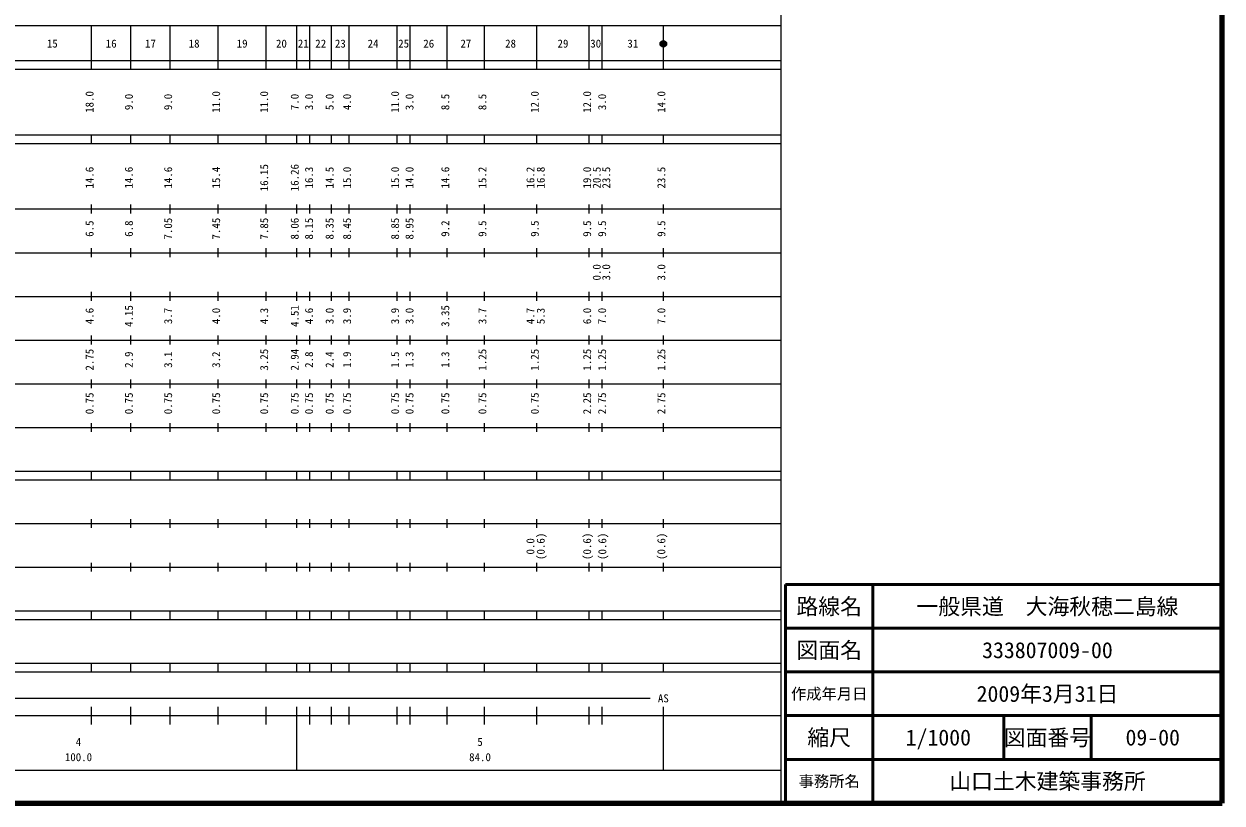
# Model space of a CAD drawing. Units: millimetres on the paper, enlarged 1000 times. Extents: x 40000 to 680000, y 20000 to 380000.
# Drawn here: x 405512 to 680000, y 20000 to 198357 of the extents above; entities that cross this region are included whole.
import ezdxf
from ezdxf.enums import TextEntityAlignment as Align

# ---------------------------------------------------------------- set-up
doc = ezdxf.new("R2010")
doc.units = ezdxf.units.MM
doc.header["$LTSCALE"] = 1000
doc.header["$PDMODE"] = 32
doc.header["$PDSIZE"] = 500
for name, color, linetype, lineweight in [('M-TTL', 2, 'Continuous', 140), ('M-TTL-BAND', 7, 'Continuous', 25), ('M-TTL-FRAM', 2, 'Continuous', 50), ('M-TTL-LINE', 7, 'Continuous', 50)]:
    doc.layers.add(name, color=color, linetype=linetype, lineweight=lineweight)
doc.layers.add('M-TTL-TXT', color=7, linetype='Continuous')
doc.styles.add('ＭＳ ゴシック', font='')
doc.styles.get('ＭＳ ゴシック').set_extended_font_data('MS Gothic')

msp = doc.modelspace()

# ---------------------------------------------------------------- linework, layer by layer
at = {"layer": 'M-TTL'}
for p, q in [((680000, 20000), (680000, 380000)), ((40000, 20000), (680000, 20000))]:
    msp.add_line(p, q, dxfattribs=at)
at = {"layer": 'M-TTL-BAND'}
for p, q in [((579000, 20000), (579000, 370000)), ((68000, 198000), (579000, 198000)), ((421000, 188000), (421000, 198000)), ((430000, 188000), (430000, 198000)), ((439000, 188000), (439000, 198000)), ((450000, 188000), (450000, 198000)), ((461000, 188000), (461000, 198000)), ((468000, 188000), (468000, 198000)), ((471000, 188000), (471000, 198000)), ((476000, 188000), (476000, 198000)), ((480000, 188000), (480000, 198000)), ((491000, 188000), (491000, 198000)), ((494000, 188000), (494000, 198000)), ((502500, 188000), (502500, 198000)), ((511000, 188000), (511000, 198000)), ((523000, 188000), (523000, 198000)), ((535000, 188000), (535000, 198000)), ((538000, 188000), (538000, 198000)), ((552000, 188000), (552000, 198000)), ((40000, 190000), (579000, 190000)), ((40000, 188000), (579000, 188000)), ((40000, 173000), (579000, 173000)), ((421000, 171000), (421000, 173000)), ((430000, 171000), (430000, 173000)), ((439000, 171000), (439000, 173000)), ((450000, 171000), (450000, 173000)), ((461000, 171000), (461000, 173000)), ((468000, 171000), (468000, 173000)), ((471000, 171000), (471000, 173000)), ((476000, 171000), (476000, 173000)), ((480000, 171000), (480000, 173000)), ((491000, 171000), (491000, 173000)), ((494000, 171000), (494000, 173000)), ((502500, 171000), (502500, 173000)), ((511000, 171000), (511000, 173000)), ((523000, 171000), (523000, 173000)), ((535000, 171000), (535000, 173000)), ((538000, 171000), (538000, 173000)), ((552000, 171000), (552000, 173000)), ((40000, 171000), (579000, 171000)), ((421000, 155000), (421000, 157000)), ((430000, 155000), (430000, 157000)), ((439000, 155000), (439000, 157000)), ((450000, 155000), (450000, 157000)), ((461000, 155000), (461000, 157000)), ((468000, 155000), (468000, 157000)), ((471000, 155000), (471000, 157000)), ((476000, 155000), (476000, 157000)), ((480000, 155000), (480000, 157000)), ((491000, 155000), (491000, 157000)), ((494000, 155000), (494000, 157000)), ((502500, 155000), (502500, 157000)), ((511000, 155000), (511000, 157000)), ((523000, 155000), (523000, 157000)), ((535000, 155000), (535000, 157000)), ((538000, 155000), (538000, 157000)), ((552000, 155000), (552000, 157000)), ((40000, 156000), (579000, 156000)), ((46000, 146000), (579000, 146000)), ((421000, 145000), (421000, 147000)), ((430000, 145000), (430000, 147000)), ((439000, 145000), (439000, 147000)), ((450000, 145000), (450000, 147000)), ((461000, 145000), (461000, 147000)), ((468000, 145000), (468000, 147000)), ((471000, 145000), (471000, 147000)), ((476000, 145000), (476000, 147000)), ((480000, 145000), (480000, 147000)), ((491000, 145000), (491000, 147000)), ((494000, 145000), (494000, 147000)), ((502500, 145000), (502500, 147000)), ((511000, 145000), (511000, 147000)), ((523000, 145000), (523000, 147000)), ((535000, 145000), (535000, 147000)), ((538000, 145000), (538000, 147000)), ((552000, 145000), (552000, 147000)), ((52000, 136000), (579000, 136000)), ((421000, 135000), (421000, 137000)), ((430000, 135000), (430000, 137000)), ((439000, 135000), (439000, 137000)), ((450000, 135000), (450000, 137000)), ((461000, 135000), (461000, 137000)), ((468000, 135000), (468000, 137000)), ((471000, 135000), (471000, 137000)), ((476000, 135000), (476000, 137000)), ((480000, 135000), (480000, 137000)), ((491000, 135000), (491000, 137000)), ((494000, 135000), (494000, 137000)), ((502500, 135000), (502500, 137000)), ((511000, 135000), (511000, 137000)), ((523000, 135000), (523000, 137000)), ((535000, 135000), (535000, 137000)), ((538000, 135000), (538000, 137000)), ((552000, 135000), (552000, 137000)), ((421000, 125000), (421000, 127000)), ((430000, 125000), (430000, 127000)), ((439000, 125000), (439000, 127000)), ((450000, 125000), (450000, 127000)), ((461000, 125000), (461000, 127000)), ((468000, 125000), (468000, 127000)), ((471000, 125000), (471000, 127000)), ((476000, 125000), (476000, 127000)), ((480000, 125000), (480000, 127000)), ((491000, 125000), (491000, 127000)), ((494000, 125000), (494000, 127000)), ((502500, 125000), (502500, 127000)), ((511000, 125000), (511000, 127000)), ((523000, 125000), (523000, 127000)), ((535000, 125000), (535000, 127000)), ((538000, 125000), (538000, 127000)), ((552000, 125000), (552000, 127000)), ((46000, 126000), (579000, 126000)), ((52000, 116000), (579000, 116000)), ((421000, 115000), (421000, 117000)), ((430000, 115000), (430000, 117000)), ((439000, 115000), (439000, 117000)), ((450000, 115000), (450000, 117000)), ((461000, 115000), (461000, 117000)), ((468000, 115000), (468000, 117000)), ((471000, 115000), (471000, 117000)), ((476000, 115000), (476000, 117000)), ((480000, 115000), (480000, 117000)), ((491000, 115000), (491000, 117000)), ((494000, 115000), (494000, 117000)), ((502500, 115000), (502500, 117000)), ((511000, 115000), (511000, 117000)), ((523000, 115000), (523000, 117000)), ((535000, 115000), (535000, 117000)), ((538000, 115000), (538000, 117000)), ((552000, 115000), (552000, 117000)), ((46000, 106000), (579000, 106000)), ((421000, 105000), (421000, 107000)), ((430000, 105000), (430000, 107000)), ((439000, 105000), (439000, 107000)), ((450000, 105000), (450000, 107000)), ((461000, 105000), (461000, 107000)), ((468000, 105000), (468000, 107000)), ((471000, 105000), (471000, 107000)), ((476000, 105000), (476000, 107000)), ((480000, 105000), (480000, 107000)), ((491000, 105000), (491000, 107000)), ((494000, 105000), (494000, 107000)), ((502500, 105000), (502500, 107000)), ((511000, 105000), (511000, 107000)), ((523000, 105000), (523000, 107000)), ((535000, 105000), (535000, 107000)), ((538000, 105000), (538000, 107000)), ((552000, 105000), (552000, 107000)), ((40000, 96000), (579000, 96000)), ((40000, 94000), (579000, 94000)), ((421000, 94000), (421000, 96000)), ((430000, 94000), (430000, 96000)), ((439000, 94000), (439000, 96000)), ((450000, 94000), (450000, 96000)), ((461000, 94000), (461000, 96000)), ((468000, 94000), (468000, 96000)), ((471000, 94000), (471000, 96000)), ((476000, 94000), (476000, 96000)), ((480000, 94000), (480000, 96000)), ((491000, 94000), (491000, 96000)), ((494000, 94000), (494000, 96000)), ((502500, 94000), (502500, 96000)), ((511000, 94000), (511000, 96000)), ((523000, 94000), (523000, 96000)), ((535000, 94000), (535000, 96000)), ((538000, 94000), (538000, 96000)), ((552000, 94000), (552000, 96000)), ((49000, 84000), (579000, 84000)), ((421000, 83000), (421000, 85000)), ((430000, 83000), (430000, 85000)), ((439000, 83000), (439000, 85000)), ((450000, 83000), (450000, 85000)), ((461000, 83000), (461000, 85000)), ((468000, 83000), (468000, 85000)), ((471000, 83000), (471000, 85000)), ((476000, 83000), (476000, 85000)), ((480000, 83000), (480000, 85000)), ((491000, 83000), (491000, 85000)), ((494000, 83000), (494000, 85000)), ((502500, 83000), (502500, 85000)), ((511000, 83000), (511000, 85000)), ((523000, 83000), (523000, 85000)), ((535000, 83000), (535000, 85000)), ((538000, 83000), (538000, 85000)), ((552000, 83000), (552000, 85000)), ((421000, 73000), (421000, 75000)), ((430000, 73000), (430000, 75000)), ((439000, 73000), (439000, 75000)), ((450000, 73000), (450000, 75000)), ((461000, 73000), (461000, 75000)), ((468000, 73000), (468000, 75000)), ((471000, 73000), (471000, 75000)), ((476000, 73000), (476000, 75000)), ((480000, 73000), (480000, 75000)), ((491000, 73000), (491000, 75000)), ((494000, 73000), (494000, 75000)), ((502500, 73000), (502500, 75000)), ((511000, 73000), (511000, 75000)), ((523000, 73000), (523000, 75000)), ((535000, 73000), (535000, 75000)), ((538000, 73000), (538000, 75000)), ((552000, 73000), (552000, 75000)), ((40000, 74000), (579000, 74000)), ((40000, 64000), (579000, 64000)), ((421000, 62000), (421000, 64000)), ((430000, 62000), (430000, 64000)), ((439000, 62000), (439000, 64000)), ((450000, 62000), (450000, 64000)), ((461000, 62000), (461000, 64000)), ((468000, 62000), (468000, 64000)), ((471000, 62000), (471000, 64000)), ((476000, 62000), (476000, 64000)), ((480000, 62000), (480000, 64000)), ((491000, 62000), (491000, 64000)), ((494000, 62000), (494000, 64000)), ((502500, 62000), (502500, 64000)), ((511000, 62000), (511000, 64000)), ((523000, 62000), (523000, 64000)), ((535000, 62000), (535000, 64000)), ((538000, 62000), (538000, 64000)), ((552000, 62000), (552000, 64000)), ((40000, 62000), (579000, 62000)), ((40000, 52000), (579000, 52000)), ((40000, 50000), (579000, 50000)), ((421000, 50000), (421000, 52000)), ((430000, 50000), (430000, 52000)), ((439000, 50000), (439000, 52000)), ((450000, 50000), (450000, 52000)), ((461000, 50000), (461000, 52000)), ((468000, 50000), (468000, 52000)), ((471000, 50000), (471000, 52000)), ((476000, 50000), (476000, 52000)), ((480000, 50000), (480000, 52000)), ((491000, 50000), (491000, 52000)), ((494000, 50000), (494000, 52000)), ((502500, 50000), (502500, 52000)), ((511000, 50000), (511000, 52000)), ((523000, 50000), (523000, 52000)), ((535000, 50000), (535000, 52000)), ((538000, 50000), (538000, 52000)), ((552000, 50000), (552000, 52000)), ((71000, 44000), (549000, 44000)), ((421000, 38000), (421000, 42000)), ((430000, 38000), (430000, 42000)), ((439000, 38000), (439000, 42000)), ((450000, 38000), (450000, 42000)), ((461000, 38000), (461000, 42000)), ((468000, 27500), (468000, 42000)), ((471000, 38000), (471000, 42000)), ((476000, 38000), (476000, 42000)), ((480000, 38000), (480000, 42000)), ((491000, 38000), (491000, 42000)), ((494000, 38000), (494000, 42000)), ((502500, 38000), (502500, 42000)), ((511000, 38000), (511000, 42000)), ((523000, 38000), (523000, 42000)), ((535000, 38000), (535000, 42000)), ((538000, 38000), (538000, 42000)), ((552000, 27500), (552000, 42000)), ((40000, 40000), (579000, 40000)), ((68000, 27500), (579000, 27500))]:
    msp.add_line(p, q, dxfattribs=at)
for radius in [750, 600, 450, 300, 150, 20]:
    msp.add_circle((552000, 193791), radius, dxfattribs=at)
msp.add_point((552000, 193791), dxfattribs=at)
at = {"layer": 'M-TTL-FRAM'}
for p, q in [((680000, 70000), (580000, 70000)), ((580000, 70000), (580000, 20000))]:
    msp.add_line(p, q, dxfattribs=at)
at = {"layer": 'M-TTL-LINE'}
for p, q in [((600000, 70000), (600000, 20000)), ((680000, 60000), (580000, 60000)), ((680000, 50000), (580000, 50000)), ((680000, 40000), (580000, 40000)), ((630000, 40000), (630000, 30000)), ((650000, 40000), (650000, 30000)), ((680000, 30000), (580000, 30000))]:
    msp.add_line(p, q, dxfattribs=at)

# ---------------------------------------------------------------- texts
at = {"layer": 'M-TTL-BAND', "style": 'ＭＳ ゴシック'}
for s, p in [('15', (412000, 192405)), ('16', (425500, 192405)), ('17', (434500, 192405)), ('18', (444500, 192405)), ('19', (455500, 192405)), ('20', (464500, 192405)), ('21', (469500, 192405)), ('22', (473500, 192405)), ('23', (478000, 192405)), ('24', (485500, 192405)), ('25', (492500, 192405)), ('26', (498250, 192405)), ('27', (506750, 192405)), ('28', (517000, 192405)), ('29', (529000, 192405)), ('30', (536500, 192405)), ('31', (545000, 192405)), ('AS', (552000, 42500)), ('4', (418000, 32523)), ('5', (510000, 32523)), ('100.0', (418000, 29033)), ('84.0', (510000, 29033))]:
    msp.add_text(s, height=1833, dxfattribs=at).set_placement(p, align=Align.BOTTOM_CENTER)
for s, p in [('18.0', (422000, 180500)), ('9.0', (431000, 180500)), ('9.0', (440000, 180500)), ('11.0', (451000, 180500)), ('11.0', (462000, 180500)), ('7.0', (469000, 180500)), ('3.0', (472283, 180500)), ('5.0', (477000, 180500)), ('4.0', (481000, 180500)), ('11.0', (492000, 180500)), ('3.0', (495301, 180500)), ('8.5', (503500, 180500)), ('8.5', (512000, 180500)), ('12.0', (524000, 180500)), ('12.0', (536000, 180500)), ('3.0', (539428, 180500)), ('14.0', (553000, 180500)), ('14.6', (422000, 163174)), ('14.6', (431000, 163174)), ('14.6', (440000, 163174)), ('15.4', (451000, 163174)), ('16.15', (462000, 163174)), ('16.26', (469000, 163174)), ('16.3', (472283, 163174)), ('14.5', (477000, 163174)), ('15.0', (481000, 163174)), ('15.0', (492000, 163174)), ('14.0', (495301, 163174)), ('14.6', (503500, 163174)), ('15.2', (512000, 163174)), ('16.2', (523000, 163174)), ('16.8', (525370, 163174)), ('19.0', (536000, 163174)), ('20.5', (538198, 163174)), ('23.5', (540370, 163174)), ('23.5', (553000, 163174)), ('7.05', (440000, 151500)), ('7.45', (451000, 151500)), ('7.85', (462000, 151500)), ('8.06', (469000, 151500)), ('8.15', (472283, 151500)), ('8.35', (477000, 151500)), ('8.45', (481000, 151500)), ('8.85', (492000, 151500)), ('8.95', (495301, 151500)), ('6.5', (422000, 151500)), ('6.8', (431000, 151500)), ('9.2', (503500, 151500)), ('9.5', (512000, 151500)), ('9.5', (524000, 151500)), ('9.5', (536000, 151500)), ('9.5', (539428, 151500)), ('9.5', (553000, 151500)), ('0.0', (538198, 141500)), ('3.0', (540370, 141500)), ('3.0', (553000, 141500)), ('4.6', (422000, 131500)), ('4.15', (431000, 131500)), ('3.7', (440000, 131500)), ('4.0', (451000, 131500)), ('4.3', (462000, 131500)), ('4.51', (469000, 131500)), ('4.6', (472283, 131500)), ('3.0', (477000, 131500)), ('3.9', (481000, 131500)), ('3.9', (492000, 131500)), ('3.0', (495301, 131500)), ('3.35', (503500, 131500)), ('3.7', (512000, 131500)), ('4.7', (523000, 131500)), ('5.3', (525370, 131500)), ('6.0', (536000, 131500)), ('7.0', (539428, 131500)), ('7.0', (553000, 131500)), ('2.75', (422000, 121500)), ('3.25', (462000, 121500)), ('2.94', (469000, 121500)), ('1.25', (512000, 121500)), ('1.25', (524000, 121500)), ('1.25', (536000, 121500)), ('1.25', (539428, 121500)), ('1.25', (553000, 121500)), ('2.9', (431000, 121500)), ('3.1', (440000, 121500)), ('3.2', (451000, 121500)), ('2.8', (472283, 121500)), ('2.4', (477000, 121500)), ('1.9', (481000, 121500)), ('1.5', (492000, 121500)), ('1.3', (495301, 121500)), ('1.3', (503500, 121500)), ('0.75', (422000, 111500)), ('0.75', (431000, 111500)), ('0.75', (440000, 111500)), ('0.75', (451000, 111500)), ('0.75', (462000, 111500)), ('0.75', (469000, 111500)), ('0.75', (472283, 111500)), ('0.75', (477000, 111500)), ('0.75', (481000, 111500)), ('0.75', (492000, 111500)), ('0.75', (495301, 111500)), ('0.75', (503500, 111500)), ('0.75', (512000, 111500)), ('0.75', (524000, 111500)), ('2.25', (536000, 111500)), ('2.75', (539428, 111500)), ('2.75', (553000, 111500)), ('0.0', (523000, 78764)), ('(0.6)', (525370, 78764)), ('(0.6)', (536000, 78764)), ('(0.6)', (539479, 78764)), ('(0.6)', (553000, 78764))]:
    msp.add_text(s, height=1833, rotation=90, dxfattribs=at).set_placement(p, align=Align.BOTTOM_CENTER)
at = {"layer": 'M-TTL-TXT', "style": 'ＭＳ ゴシック'}
for s, height, p in [('路線名', 3666, (590000, 65000)), ('路線名', 3666, (590000, 65000)), ('一般県道\u3000大海秋穂二島線', 3666, (640000, 65000)), ('図面名', 3666, (590000, 55000)), ('図面名', 3666, (590000, 55000)), ('333807009-00', 3666, (640000, 55000)), ('作成年月日', 2566, (590000, 45000)), ('作成年月日', 2566, (590000, 45000)), ('2009年3月31日', 3666, (640000, 45000)), ('縮尺', 3666, (590000, 35000)), ('縮尺', 3666, (590000, 35000)), ('1/1000', 3666, (615000, 35000)), ('図面番号', 3666, (640000, 35000)), ('図面番号', 3666, (640000, 35000)), ('09-00', 3666, (664125, 35000)), ('事務所名', 2566, (590000, 25000)), ('事務所名', 2566, (590000, 25000)), ('山口土木建築事務所', 3666, (640000, 25000))]:
    msp.add_text(s, height=height, dxfattribs=at).set_placement(p, align=Align.MIDDLE_CENTER)

doc.saveas('drawing.dxf')
